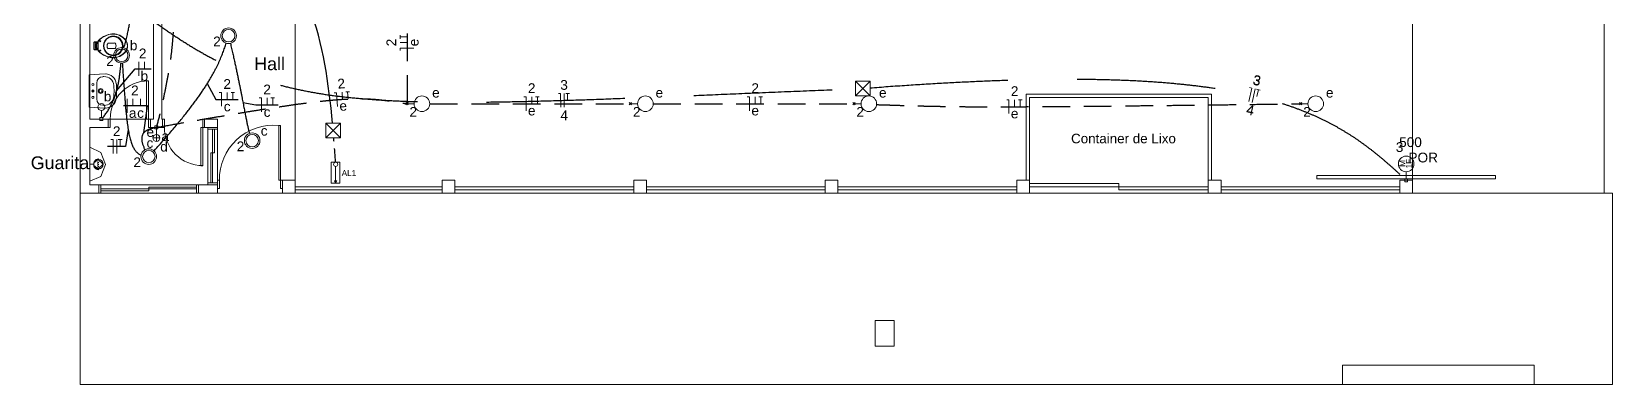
# Model space of a CAD drawing. Header units: inches. Extents: x 82 to 150, y -19 to 82.
# Drawn here: x 87.92 to 116.48, y -5.77 to 0.61 of the extents above; entities that cross this region are included whole.
import ezdxf
from ezdxf.enums import TextEntityAlignment as Align

# ---------------------------------------------------------------- set-up
doc = ezdxf.new("R2010")
doc.units = ezdxf.units.IN
doc.header["$MEASUREMENT"] = 0
doc.linetypes.add('Dashed', pattern=[0.75, 0.5, -0.25])
doc.linetypes.add('HIDDEN', pattern=[0.375, 0.25, -0.125])
for name, color, linetype, lineweight in [('BASE', 7, 'Continuous', 5), ('EL-Condutos', 8, 'Continuous', 30), ('EL-Fios', 1, 'Continuous', 20), ('EL-Textos fios', 7, 'Continuous', 30), ('EL-Textos pontos', 5, 'Continuous', 30), ('MOVEIS', 253, 'Continuous', 20), ('P-SIMBOL', 5, 'Continuous', 20), ('TEXTO', 7, 'Continuous', 20)]:
    doc.layers.add(name, color=color, linetype=linetype, lineweight=lineweight)
doc.styles.add('Arial', font='arial.ttf')

msp = doc.modelspace()

# ---------------------------------------------------------------- hatches: boundary and pattern name
at = {"layer": 'P-SIMBOL', "linetype": 'Continuous'}
msp.add_hatch(color=256, dxfattribs=at).paths.add_polyline_path([(93.41, -2.13), (93.43, -2.087), (93.389, -2.087)])

# ---------------------------------------------------------------- linework, layer by layer
at = {"layer": 'BASE'}
for p, q in [((116.335, 49.797), (116.335, -2.309)), ((92.682, 3.46), (92.682, -2.309)), ((112.873, 3.46), (112.873, -2.309)), ((88.794, -2.309), (88.794, 1.487)), ((90.27, 1.487), (90.27, -0.97)), ((88.967, -0.97), (88.967, 1.337)), ((90.12, 1.337), (90.12, -0.97)), ((88.967, -0.97), (89.301, -0.97)), ((88.967, -2.159), (88.967, -1.12)), ((88.967, -1.12), (89.301, -1.12)), ((89.301, -0.97), (89.301, -1.12)), ((90.063, -0.97), (89.336, -0.97)), ((90.063, -0.97), (90.12, -0.97)), ((90.063, -0.97), (90.063, -1.12)), ((90.063, -1.12), (90.282, -1.12)), ((90.282, -0.97), (90.27, -0.97)), ((90.282, -1.12), (90.282, -0.97)), ((91.274, -0.97), (91.043, -0.97)), ((91.043, -1.12), (91.043, -0.97)), ((91.043, -1.12), (91.101, -1.12)), ((91.101, -1.12), (91.274, -1.12)), ((91.274, -1.12), (91.274, -0.97)), ((91.101, -2.124), (91.101, -1.155)), ((91.274, -2.124), (91.274, -1.155)), ((89.166, -1.574), (88.967, -1.476)), ((88.967, -2.093), (88.967, -1.707)), ((89.039, -1.763), (89.119, -1.702)), ((89.07, -1.714), (89.077, -1.709)), ((89.077, -1.709), (89.084, -1.704)), ((89.084, -1.704), (89.092, -1.7)), ((89.092, -1.7), (89.101, -1.696)), ((89.101, -1.696), (89.109, -1.694)), ((89.109, -1.694), (89.119, -1.693)), ((89.119, -1.693), (89.129, -1.692)), ((89.119, -1.702), (89.212, -1.787)), ((89.25, -1.792), (89.166, -1.574)), ((89.039, -1.787), (88.967, -1.787)), ((89.039, -1.81), (89.039, -1.763)), ((89.039, -1.781), (89.04, -1.771)), ((89.04, -1.811), (89.039, -1.802)), ((89.119, -1.872), (89.039, -1.81)), ((89.04, -1.771), (89.042, -1.762)), ((89.042, -1.821), (89.04, -1.811)), ((89.042, -1.762), (89.045, -1.752)), ((89.045, -1.829), (89.042, -1.821)), ((89.045, -1.752), (89.048, -1.744)), ((89.048, -1.837), (89.045, -1.829)), ((89.048, -1.744), (89.053, -1.735)), ((89.053, -1.845), (89.048, -1.837)), ((89.053, -1.735), (89.058, -1.728)), ((89.057, -1.851), (89.053, -1.845)), ((89.063, -1.858), (89.057, -1.851)), ((89.058, -1.728), (89.064, -1.721)), ((89.063, -1.858), (89.074, -1.868)), ((89.064, -1.721), (89.07, -1.714)), ((89.081, -1.872), (89.074, -1.868)), ((89.081, -1.872), (89.095, -1.878)), ((89.103, -1.88), (89.095, -1.878)), ((89.111, -1.881), (89.103, -1.88)), ((89.119, -1.882), (89.111, -1.881)), ((89.113, -1.792), (89.129, -1.792)), ((89.212, -1.787), (89.119, -1.872)), ((89.119, -1.882), (89.129, -1.891)), ((89.166, -2.009), (89.25, -1.792)), ((88.967, -2.093), (89.166, -2.009)), ((88.967, -2.159), (89.134, -2.159)), ((89.134, -2.159), (89.134, -2.309)), ((90.899, -2.159), (89.169, -2.159)), ((90.934, -2.159), (91.101, -2.159)), ((90.934, -2.159), (90.934, -2.309)), ((91.101, -2.159), (91.274, -2.159)), ((91.274, -2.309), (91.274, -2.159)), ((88.794, -2.309), (88.794, -5.77)), ((88.794, -2.309), (89.134, -2.309)), ((105.928, -2.309), (88.967, -2.309)), ((90.899, -2.309), (89.169, -2.309)), ((90.934, -2.309), (91.274, -2.309)), ((91.274, -2.309), (116.335, -2.309)), ((116.485, -2.309), (116.312, -2.309)), ((116.485, -2.309), (116.485, -5.77)), ((111.61, -5.424), (115.071, -5.424)), ((111.61, -5.424), (111.61, -5.77)), ((115.071, -5.424), (115.071, -5.77)), ((116.485, -5.77), (88.794, -5.77))]:
    msp.add_line(p, q, dxfattribs=at)
for points in [[(90.028, -0.97), (89.994, -0.97), (89.994, -0.278), (90.028, -0.278), (90.028, -0.97), (90.028, -0.97)], [(91.009, -1.12), (90.974, -1.12), (90.974, -1.813), (91.009, -1.813), (91.009, -1.12), (91.009, -1.12)], [(91.222, -1.582), (91.222, -1.155), (91.188, -1.155), (91.188, -1.582), (91.222, -1.582), (91.222, -1.582)], [(91.188, -2.124), (91.188, -1.582), (91.153, -1.582), (91.153, -2.124), (91.188, -2.124), (91.188, -2.124)], [(90.034, -2.268), (89.169, -2.268), (89.169, -2.234), (90.034, -2.234), (90.034, -2.268), (90.034, -2.268)], [(90.899, -2.234), (90.034, -2.234), (90.034, -2.199), (90.899, -2.199), (90.899, -2.234), (90.899, -2.234)], [(92.682, -2.309), (92.682, -2.078), (92.451, -2.078), (92.451, -2.309), (92.682, -2.309), (92.682, -2.309)], [(95.566, -2.309), (95.566, -2.078), (95.336, -2.078), (95.336, -2.309), (95.566, -2.309), (95.566, -2.309)], [(99.028, -2.309), (99.028, -2.078), (98.797, -2.078), (98.797, -2.309), (99.028, -2.309), (99.028, -2.309)], [(102.489, -2.309), (102.489, -2.078), (102.258, -2.078), (102.258, -2.309), (102.489, -2.309), (102.489, -2.309)], [(105.951, -2.309), (105.951, -2.078), (105.72, -2.078), (105.72, -2.309), (105.951, -2.309), (105.951, -2.309)], [(105.951, -2.193), (107.566, -2.193), (107.566, -2.136), (105.951, -2.136), (105.951, -2.193)], [(109.181, -2.251), (107.566, -2.251), (107.566, -2.193), (109.181, -2.193), (109.181, -2.251)], [(109.412, -2.309), (109.412, -2.078), (109.181, -2.078), (109.181, -2.309), (109.412, -2.309), (109.412, -2.309)], [(112.873, -2.309), (112.873, -2.078), (112.643, -2.078), (112.643, -2.309), (112.873, -2.309), (112.873, -2.309)], [(103.159, -5.078), (103.505, -5.078), (103.505, -4.616), (103.159, -4.616), (103.159, -5.078)]]:
    msp.add_lwpolyline(points, close=True, dxfattribs=at)
for points in [[(109.239, -0.52), (105.893, -0.52), (105.893, -2.078), (105.951, -2.078), (105.951, -0.578), (109.181, -0.578), (109.181, -2.078), (109.239, -2.078), (109.239, -0.52)], [(89.301, -0.97), (89.336, -0.97), (89.336, -1.12), (89.301, -1.12)], [(90.063, -1.12), (90.028, -1.12), (90.028, -0.97), (90.063, -0.97)], [(90.282, -1.12), (90.317, -1.12), (90.317, -0.97), (90.282, -0.97)], [(91.043, -0.97), (91.009, -0.97), (91.009, -1.12), (91.043, -1.12)], [(91.101, -1.12), (91.101, -1.155), (91.274, -1.155), (91.274, -1.12)], [(89.113, -1.735), (89.113, -1.754), (89.129, -1.754), (89.119, -1.763), (89.113, -1.763), (89.113, -1.792), (89.119, -1.792), (89.113, -1.801), (89.113, -1.82), (89.119, -1.82), (89.129, -1.829), (89.119, -1.829), (89.113, -1.838), (89.113, -1.848)], [(111.143, -1.992), (111.143, -2.049), (114.373, -2.049), (114.373, -1.992), (111.143, -1.992)], [(89.134, -2.159), (89.169, -2.159), (89.169, -2.309), (89.134, -2.309)], [(90.934, -2.309), (90.899, -2.309), (90.899, -2.159), (90.934, -2.159)], [(91.274, -2.159), (91.274, -2.124), (91.101, -2.124), (91.101, -2.159)], [(95.336, -2.193), (92.682, -2.193), (92.682, -2.251), (95.336, -2.251)], [(98.797, -2.193), (95.566, -2.193)], [(95.566, -2.251), (98.797, -2.251)], [(102.258, -2.193), (99.028, -2.193)], [(99.028, -2.251), (102.258, -2.251)], [(105.72, -2.193), (102.489, -2.193)], [(102.489, -2.251), (105.72, -2.251)], [(109.412, -2.251), (112.643, -2.251), (112.643, -2.193), (109.412, -2.193)]]:
    msp.add_lwpolyline(points, dxfattribs=at)
at = {"layer": 'BASE', "linetype": 'Continuous'}
msp.add_lwpolyline([(92.417, -2.078), (92.382, -2.078), (92.382, -1.086), (92.417, -1.086), (92.417, -2.078), (92.417, -2.078)], close=True, dxfattribs=at)
for points in [[(91.274, -2.078), (91.309, -2.078), (91.309, -2.228), (91.274, -2.228)], [(92.451, -2.228), (92.417, -2.228), (92.417, -2.078), (92.451, -2.078)]]:
    msp.add_lwpolyline(points, dxfattribs=at)
at = {"layer": 'BASE'}
msp.add_circle((89.125, -1.787), 0.0868, dxfattribs=at)
for centre, start, end in [((90.028, -0.97), 90, 180), ((91.009, -1.12), 180, 270)]:
    msp.add_arc(centre, 0.692, start, end, dxfattribs=at)
at = {"layer": 'BASE', "linetype": 'Continuous'}
msp.add_arc((92.29, -2.062), 0.981, 84.599, 180.923, dxfattribs=at)
at = {"layer": 'EL-Condutos', "linetype": 'HIDDEN', "ltscale": 10}
for points, knots in [([(93.354, -1.044), (93.288, -0.322), (93.104, 0.961), (91.831, 3.13), (90.315, 5.621), (90.001, 8.26), (89.173, 9.286), (89.067, 9.417)], [0.697624, 0.697624, 0.697624, 0.697624, 2.842054, 4.570175, 8.151764, 11.586124, 12.089756, 12.089756, 12.089756, 12.089756]), ([(89.198, 1.517), (89.301, 1.435), (89.501, 1.274), (89.796, 1.044), (90.079, 0.831), (90.353, 0.635), (90.621, 0.455), (90.885, 0.291), (91.149, 0.143), (91.413, 0.009), (91.682, -0.111), (91.958, -0.217), (92.244, -0.311), (92.541, -0.392), (92.853, -0.461), (93.182, -0.519), (93.532, -0.566), (93.904, -0.603), (94.301, -0.631), (94.725, -0.651), (95.181, -0.662), (95.669, -0.665), (96.194, -0.662), (96.756, -0.652), (97.36, -0.637), (98.008, -0.616), (98.702, -0.59), (99.445, -0.561), (100.239, -0.528), (101.088, -0.492), (101.95, -0.456), (102.529, -0.432), (102.806, -0.42)], [0, 0, 0, 0, 0.39587, 0.769256, 1.122702, 1.458831, 1.780378, 2.090205, 2.391318, 2.686868, 2.980135, 3.274508, 3.573435, 3.880382, 4.198785, 4.532015, 4.88335, 5.255966, 5.652936, 6.077239, 6.531766, 7.019339, 7.542724, 8.104638, 8.707766, 9.354769, 10.048287, 10.79095, 11.585378, 12.434189, 13.339997, 14.172807, 14.172807, 14.172807, 14.172807])]:
    msp.add_open_spline(points, degree=3, knots=knots, dxfattribs=at)
at = {"layer": 'EL-Condutos', "linetype": 'Dashed'}
for points in [[(89.661, 3.451), (89.7, 3.313), (89.742, 3.183), (89.787, 3.06), (89.834, 2.943), (89.882, 2.831), (89.932, 2.723), (89.983, 2.618), (90.034, 2.516), (90.084, 2.415), (90.134, 2.314), (90.182, 2.212), (90.229, 2.109), (90.273, 2.004), (90.314, 1.894), (90.352, 1.781), (90.386, 1.662), (90.416, 1.536), (90.44, 1.403), (90.46, 1.262), (90.473, 1.111), (90.48, 0.95), (90.481, 0.778), (90.473, 0.593), (90.458, 0.396), (90.435, 0.184), (90.402, -0.043), (90.36, -0.286), (90.308, -0.546), (90.246, -0.823), (90.172, -1.12)], [(94.701, 2.076), (94.701, 1.942), (94.701, 1.816), (94.701, 1.699), (94.701, 1.589), (94.701, 1.486), (94.701, 1.389), (94.701, 1.297), (94.701, 1.211), (94.701, 1.128), (94.701, 1.05), (94.701, 0.974), (94.701, 0.901), (94.701, 0.83), (94.701, 0.76), (94.701, 0.691), (94.701, 0.622), (94.701, 0.552), (94.701, 0.48), (94.701, 0.407), (94.701, 0.332), (94.701, 0.253), (94.701, 0.171), (94.701, 0.085), (94.701, -0.007), (94.701, -0.104), (94.701, -0.207), (94.701, -0.317), (94.701, -0.434), (94.701, -0.56), (94.701, -0.694)], [(90.172, -1.12), (90.508, -1.061), (90.822, -1.006), (91.116, -0.955), (91.392, -0.909), (91.648, -0.866), (91.888, -0.826), (92.111, -0.791), (92.318, -0.759), (92.51, -0.73), (92.689, -0.704), (92.854, -0.682), (93.008, -0.663), (93.15, -0.646), (93.281, -0.632), (93.404, -0.621), (93.517, -0.613), (93.623, -0.607), (93.722, -0.603), (93.816, -0.601), (93.904, -0.602), (93.988, -0.604), (94.068, -0.609), (94.147, -0.614), (94.223, -0.622), (94.299, -0.631), (94.376, -0.641), (94.453, -0.653), (94.532, -0.666), (94.615, -0.679), (94.701, -0.694)], [(95.114, -0.694), (95.271, -0.694), (95.419, -0.694), (95.558, -0.694), (95.69, -0.694), (95.814, -0.694), (95.932, -0.694), (96.045, -0.694), (96.153, -0.694), (96.256, -0.694), (96.357, -0.694), (96.454, -0.694), (96.55, -0.694), (96.644, -0.694), (96.738, -0.694), (96.831, -0.694), (96.926, -0.694), (97.022, -0.694), (97.12, -0.694), (97.222, -0.694), (97.327, -0.694), (97.437, -0.694), (97.551, -0.694), (97.672, -0.694), (97.799, -0.694), (97.933, -0.694), (98.076, -0.694), (98.227, -0.694), (98.387, -0.694), (98.558, -0.694), (98.739, -0.694)], [(99.152, -0.694), (99.309, -0.694), (99.457, -0.694), (99.596, -0.694), (99.728, -0.694), (99.852, -0.694), (99.971, -0.694), (100.083, -0.694), (100.191, -0.694), (100.295, -0.694), (100.395, -0.694), (100.492, -0.694), (100.588, -0.694), (100.682, -0.694), (100.776, -0.694), (100.87, -0.694), (100.964, -0.694), (101.06, -0.694), (101.159, -0.694), (101.26, -0.694), (101.365, -0.694), (101.475, -0.694), (101.59, -0.694), (101.71, -0.694), (101.837, -0.694), (101.972, -0.694), (102.114, -0.694), (102.265, -0.694), (102.425, -0.694), (102.596, -0.694), (102.777, -0.694)], [(103.185, -0.708), (103.35, -0.713), (103.508, -0.718), (103.66, -0.723), (103.808, -0.727), (103.953, -0.731), (104.096, -0.735), (104.24, -0.738), (104.384, -0.74), (104.532, -0.742), (104.684, -0.744), (104.842, -0.746), (105.007, -0.747), (105.181, -0.747), (105.364, -0.747), (105.56, -0.747), (105.768, -0.746), (105.991, -0.745), (106.229, -0.744), (106.485, -0.742), (106.759, -0.74), (107.054, -0.737), (107.371, -0.734), (107.71, -0.73), (108.074, -0.726), (108.464, -0.722), (108.882, -0.717), (109.328, -0.712), (109.804, -0.706), (110.313, -0.7), (110.854, -0.694)]]:
    msp.add_spline(points, degree=3, dxfattribs=at)
at = {"layer": 'EL-Condutos', "linetype": 'Continuous'}
for points in [[(89.584, 0.318), (89.612, 0.419), (89.636, 0.514), (89.657, 0.603), (89.674, 0.686), (89.689, 0.765), (89.7, 0.838), (89.707, 0.906), (89.712, 0.97), (89.714, 1.029), (89.713, 1.084), (89.709, 1.134), (89.702, 1.181), (89.692, 1.224), (89.68, 1.264), (89.666, 1.3), (89.649, 1.334), (89.629, 1.364), (89.608, 1.392), (89.584, 1.417), (89.558, 1.44), (89.53, 1.461), (89.5, 1.48), (89.469, 1.498), (89.435, 1.513), (89.4, 1.528), (89.363, 1.542), (89.325, 1.554), (89.285, 1.566), (89.244, 1.578), (89.201, 1.589)], [(90.131, -1.543), (90.223, -1.44), (90.311, -1.341), (90.394, -1.245), (90.473, -1.153), (90.548, -1.064), (90.618, -0.978), (90.685, -0.895), (90.747, -0.815), (90.806, -0.738), (90.862, -0.664), (90.913, -0.593), (90.962, -0.524), (91.007, -0.457), (91.05, -0.393), (91.089, -0.331), (91.126, -0.271), (91.16, -0.213), (91.192, -0.157), (91.221, -0.103), (91.249, -0.05), (91.274, 0.001), (91.297, 0.05), (91.319, 0.098), (91.339, 0.144), (91.358, 0.19), (91.375, 0.234), (91.391, 0.277), (91.406, 0.32), (91.42, 0.362), (91.434, 0.403)], [(91.508, 0.401), (91.531, 0.305), (91.552, 0.212), (91.572, 0.123), (91.591, 0.038), (91.609, -0.043), (91.625, -0.121), (91.641, -0.196), (91.656, -0.268), (91.67, -0.336), (91.683, -0.401), (91.696, -0.463), (91.707, -0.523), (91.719, -0.58), (91.729, -0.634), (91.739, -0.685), (91.748, -0.734), (91.757, -0.781), (91.766, -0.826), (91.774, -0.868), (91.782, -0.909), (91.789, -0.947), (91.797, -0.984), (91.804, -1.019), (91.811, -1.053), (91.818, -1.085), (91.825, -1.115), (91.832, -1.145), (91.839, -1.173), (91.847, -1.2), (91.854, -1.226)], [(89.2, -0.944), (89.225, -0.915), (89.248, -0.885), (89.27, -0.855), (89.291, -0.824), (89.311, -0.793), (89.329, -0.761), (89.347, -0.729), (89.363, -0.697), (89.378, -0.664), (89.393, -0.631), (89.406, -0.597), (89.419, -0.564), (89.43, -0.53), (89.441, -0.496), (89.451, -0.462), (89.46, -0.428), (89.469, -0.394), (89.476, -0.36), (89.484, -0.325), (89.49, -0.291), (89.496, -0.257), (89.502, -0.223), (89.507, -0.189), (89.511, -0.155), (89.516, -0.122), (89.519, -0.088), (89.523, -0.055), (89.526, -0.022), (89.529, 0.01), (89.532, 0.042)], [(89.554, 0.045), (89.562, -0.063), (89.569, -0.166), (89.576, -0.265), (89.583, -0.36), (89.59, -0.451), (89.597, -0.538), (89.603, -0.621), (89.61, -0.701), (89.616, -0.777), (89.623, -0.849), (89.63, -0.918), (89.637, -0.983), (89.645, -1.045), (89.653, -1.103), (89.661, -1.158), (89.671, -1.21), (89.68, -1.258), (89.691, -1.304), (89.702, -1.346), (89.714, -1.385), (89.727, -1.421), (89.741, -1.455), (89.756, -1.485), (89.772, -1.513), (89.789, -1.538), (89.807, -1.56), (89.827, -1.579), (89.848, -1.596), (89.871, -1.611), (89.895, -1.623)], [(89.966, -1.524), (89.953, -1.494), (89.942, -1.466), (89.932, -1.44), (89.925, -1.415), (89.919, -1.391), (89.915, -1.369), (89.913, -1.348), (89.912, -1.328), (89.912, -1.309), (89.914, -1.292), (89.918, -1.275), (89.922, -1.26), (89.928, -1.246), (89.935, -1.233), (89.943, -1.221), (89.952, -1.209), (89.962, -1.199), (89.973, -1.19), (89.984, -1.181), (89.997, -1.173), (90.01, -1.165), (90.023, -1.159), (90.037, -1.153), (90.052, -1.147), (90.067, -1.142), (90.082, -1.138), (90.098, -1.134), (90.114, -1.13), (90.129, -1.127), (90.145, -1.124)]]:
    msp.add_spline(points, degree=3, dxfattribs=at)
at = {"layer": 'EL-Condutos', "linetype": 'HIDDEN', "ltscale": 10}
msp.add_spline([(103.066, -0.405), (103.731, -0.357), (104.361, -0.318), (104.958, -0.288), (105.523, -0.266), (106.056, -0.252), (106.559, -0.246), (107.033, -0.249), (107.48, -0.259), (107.9, -0.276), (108.295, -0.301), (108.666, -0.334), (109.014, -0.373), (109.341, -0.419), (109.647, -0.472), (109.934, -0.531), (110.204, -0.597), (110.456, -0.668), (110.693, -0.746), (110.915, -0.83), (111.124, -0.919), (111.322, -1.013), (111.508, -1.113), (111.685, -1.218), (111.854, -1.327), (112.015, -1.442), (112.171, -1.561), (112.322, -1.684), (112.469, -1.811), (112.614, -1.943), (112.758, -2.078)], degree=3, dxfattribs=at)
at = {"layer": 'EL-Condutos', "linetype": 'HIDDEN'}
msp.add_open_spline([(93.41, -1.751), (93.399, -1.604), (93.388, -1.456), (93.376, -1.309)], degree=3, dxfattribs=at)
at = {"layer": 'EL-Fios', "color": 5}
for p, q in [((94.576, 0.483), (94.576, 0.55)), ((94.701, 0.516), (94.576, 0.516)), ((94.701, 0.415), (94.576, 0.415)), ((94.826, 0.313), (94.576, 0.313)), ((94.576, 0.271), (94.576, 0.313)), ((89.852, -0.186), (89.852, 0.064)), ((89.954, -0.061), (89.954, 0.064)), ((91.308, -0.488), (91.349, -0.488)), ((91.349, -0.738), (91.349, -0.488)), ((91.451, -0.613), (91.451, -0.488)), ((91.52, -0.488), (91.586, -0.488)), ((91.553, -0.613), (91.553, -0.488)), ((93.383, -0.498), (93.425, -0.494)), ((93.445, -0.743), (93.425, -0.494)), ((93.536, -0.61), (93.526, -0.486)), ((93.594, -0.48), (93.661, -0.475)), ((93.638, -0.602), (93.628, -0.477)), ((96.811, -0.569), (96.852, -0.569)), ((96.852, -0.819), (96.852, -0.569)), ((96.954, -0.694), (96.954, -0.569)), ((97.023, -0.569), (97.089, -0.569)), ((97.056, -0.694), (97.056, -0.569)), ((97.436, -0.506), (97.477, -0.506)), ((97.478, -0.756), (97.477, -0.506)), ((97.541, -0.755), (97.54, -0.505)), ((97.569, -0.505), (97.636, -0.505)), ((97.603, -0.63), (97.602, -0.505)), ((100.849, -0.569), (100.891, -0.569)), ((100.891, -0.819), (100.891, -0.569)), ((100.993, -0.694), (100.993, -0.569)), ((101.061, -0.569), (101.128, -0.569)), ((101.094, -0.694), (101.094, -0.569)), ((109.912, -0.654), (109.966, -0.41)), ((109.912, -0.654), (109.966, -0.41)), ((109.926, -0.401), (109.966, -0.41)), ((109.926, -0.401), (109.966, -0.41)), ((109.973, -0.668), (110.027, -0.423)), ((109.973, -0.668), (110.027, -0.423)), ((110.056, -0.43), (110.121, -0.444)), ((110.056, -0.43), (110.121, -0.444)), ((110.061, -0.559), (110.088, -0.437)), ((110.061, -0.559), (110.088, -0.437)), ((89.642, -0.855), (89.642, -0.605)), ((89.743, -0.73), (89.743, -0.605)), ((89.885, -0.73), (89.885, -0.605)), ((92.029, -0.587), (92.07, -0.587)), ((92.07, -0.837), (92.07, -0.587)), ((92.172, -0.712), (92.172, -0.587)), ((92.241, -0.587), (92.307, -0.587)), ((92.274, -0.712), (92.274, -0.587)), ((105.538, -0.622), (105.58, -0.622)), ((105.58, -0.872), (105.58, -0.622)), ((105.682, -0.747), (105.682, -0.622)), ((105.75, -0.622), (105.817, -0.622)), ((105.784, -0.747), (105.784, -0.622)), ((89.35, -1.342), (89.391, -1.342)), ((89.391, -1.592), (89.391, -1.342)), ((89.454, -1.592), (89.454, -1.342)), ((89.483, -1.342), (89.55, -1.342)), ((89.516, -1.467), (89.516, -1.342))]:
    msp.add_line(p, q, dxfattribs=at)
at = {"layer": 'EL-Textos fios'}
for p, q in [((89.451, -0.46), (89.79, -0.061)), ((89.79, -0.061), (90.079, -0.061)), ((91.091, -0.327), (91.245, -0.613)), ((90.009, -0.73), (89.579, -0.73)), ((89.944, -1.219), (90.009, -0.73)), ((91.245, -0.613), (91.649, -0.613)), ((91.736, -0.667), (91.966, -0.712)), ((91.966, -0.712), (92.37, -0.712)), ((89.661, -1.157), (89.612, -1.467)), ((89.612, -1.467), (89.287, -1.467))]:
    msp.add_line(p, q, dxfattribs=at)
at = {"layer": 'MOVEIS'}
for p, q in [((89.04, 0.415), (89.04, 0.355)), ((89.04, 0.355), (89.04, 0.296)), ((89.121, 0.427), (89.054, 0.427)), ((89.062, 0.407), (89.062, 0.355)), ((89.062, 0.355), (89.062, 0.303)), ((89.121, 0.416), (89.07, 0.416)), ((89.07, 0.295), (89.121, 0.295)), ((89.081, 0.392), (89.081, 0.355)), ((89.081, 0.319), (89.081, 0.355)), ((89.094, 0.396), (89.094, 0.355)), ((89.094, 0.355), (89.094, 0.314)), ((89.112, 0.397), (89.099, 0.397)), ((89.112, 0.314), (89.099, 0.314)), ((89.121, 0.441), (89.121, 0.435)), ((89.121, 0.435), (89.121, 0.427)), ((89.121, 0.427), (89.121, 0.355)), ((89.121, 0.283), (89.121, 0.355)), ((89.41, 0.406), (89.299, 0.406)), ((89.299, 0.304), (89.41, 0.304)), ((89.054, 0.283), (89.121, 0.283)), ((89.121, 0.283), (89.121, 0.275)), ((89.121, 0.275), (89.121, 0.269)), ((88.956, -0.174), (88.956, -0.462)), ((89.141, -0.159), (88.962, -0.169)), ((89.261, -0.153), (89.141, -0.159)), ((89.221, -0.201), (89.204, -0.202)), ((88.956, -0.749), (88.956, -0.462)), ((89.014, -0.462), (89.037, -0.462)), ((89.025, -0.473), (89.025, -0.45)), ((89.095, -0.462), (89.095, -0.318)), ((89.095, -0.462), (89.095, -0.606)), ((89.141, -0.764), (88.962, -0.755)), ((89.261, -0.77), (89.141, -0.764)), ((89.221, -0.722), (89.204, -0.721)), ((89.251, -0.77), (89.261, -0.77))]:
    msp.add_line(p, q, dxfattribs=at)
for centre, radius in [((89.156, 0.439), 0.00865), ((89.156, 0.271), 0.00865), ((89.025, -0.346), 0.0185), ((89.025, -0.462), 0.0185), ((89.025, -0.577), 0.0185), ((89.164, -0.462), 0.0433), ((89.164, -0.462), 0.026)]:
    msp.add_circle(centre, radius, dxfattribs=at)
for centre, radius, start, end in [((89.387, 0.292), 0.281, 82.9547, 106.762), ((89.054, 0.414), 0.0136, 88.7011, 176.32), ((89.054, 0.297), 0.0136, 183.68, 271.299), ((89.07, 0.407), 0.0084, 88.275, 181.725), ((89.07, 0.303), 0.0084, 178.275, 271.725), ((89.088, 0.392), 0.00769, 143.898, 182.043), ((89.088, 0.319), 0.00769, 177.957, 216.102), ((89.087, 0.392), 0.00683, 112.598, 136.064), ((89.087, 0.319), 0.00683, 223.936, 247.402), ((89.089, 0.384), 0.0151, 70.3418, 109.388), ((89.089, 0.327), 0.0151, 250.612, 289.658), ((89.1, 0.41), 0.0137, 245.98, 265.948), ((89.1, 0.3), 0.0137, 94.0521, 114.02), ((89.111, 0.406), 0.0096, 272.015, 355.282), ((89.111, 0.304), 0.0096, 4.718, 87.9851), ((89.133, 0.441), 0.0117, 134.756, 181.691), ((89.132, 0.434), 0.0109, 141.348, 173.012), ((89.399, 0.203), 0.365, 124.464, 139.245), ((89.399, 0.203), 0.37, 124.462, 138.052), ((89.407, 0.187), 0.387, 105.252, 124.152), ((89.407, 0.187), 0.382, 97.2935, 124.15), ((89.394, 0.354), 0.178, 119.656, 179.751), ((89.394, 0.356), 0.178, 180.249, 240.344), ((89.389, 0.356), 0.168, 119.911, 180.112), ((89.389, 0.355), 0.168, 179.888, 240.089), ((89.358, 0.355), 0.0788, 139.312, 220.688), ((89.389, 0.356), 0.167, 78.9336, 119.805), ((89.391, 0.364), 0.168, 79.5544, 120.298), ((89.387, 0.292), 0.276, 82.9494, 95.7593), ((89.41, 0.379), 0.0278, 23.5104, 90.8905), ((89.41, 0.332), 0.0278, 269.11, 336.49), ((89.389, 0.286), 0.281, 58.9326, 83.5222), ((89.389, 0.286), 0.286, 58.9269, 83.517), ((89.39, 0.352), 0.181, 41.2224, 79.972), ((89.39, 0.357), 0.166, 43.0735, 79.1921), ((89.344, 0.355), 0.0976, 339.222, 20.7777), ((89.393, 0.357), 0.164, 359.336, 43.7716), ((89.393, 0.353), 0.164, 316.228, 0.6636), ((89.391, 0.355), 0.177, 359.945, 40.6637), ((89.391, 0.355), 0.177, 319.336, 0.0547), ((89.374, 0.268), 0.304, 38.1702, 58.3139), ((89.374, 0.268), 0.309, 38.1603, 58.3191), ((89.48, 0.356), 0.167, 359.872, 36.98), ((89.48, 0.355), 0.167, 323.02, 0.1282), ((89.48, 0.356), 0.172, 359.872, 36.9981), ((89.48, 0.355), 0.172, 323.002, 0.1282), ((89.132, 0.277), 0.0109, 186.988, 218.652), ((89.133, 0.269), 0.0117, 178.309, 225.244), ((89.399, 0.508), 0.365, 220.755, 235.536), ((89.399, 0.508), 0.37, 221.948, 235.538), ((89.407, 0.523), 0.387, 235.848, 254.748), ((89.407, 0.523), 0.382, 235.85, 262.706), ((89.389, 0.355), 0.167, 240.195, 281.066), ((89.391, 0.346), 0.168, 239.702, 280.446), ((89.387, 0.419), 0.281, 253.238, 277.045), ((89.387, 0.419), 0.276, 264.241, 277.051), ((89.389, 0.424), 0.281, 276.478, 301.067), ((89.39, 0.353), 0.166, 280.808, 316.926), ((89.39, 0.359), 0.181, 280.028, 318.778), ((89.389, 0.424), 0.286, 276.483, 301.073), ((89.374, 0.442), 0.304, 301.686, 321.83), ((89.374, 0.442), 0.309, 301.681, 321.84), ((88.962, -0.174), 0.00577, 92.9418, 180), ((89.21, -0.318), 0.115, 92.9418, 180), ((89.23, -0.374), 0.173, 3.7164, 92.9418), ((89.251, -0.349), 0.196, 4.6981, 90), ((89.23, -0.549), 0.173, 267.058, 356.284), ((87.883, -0.462), 1.523, 0, 3.7164), ((87.883, -0.462), 1.523, 356.284, 0), ((87.883, -0.462), 1.57, 0, 4.6981), ((87.883, -0.462), 1.57, 355.302, 0), ((88.962, -0.749), 0.00577, 180, 267.058), ((89.21, -0.606), 0.115, 180, 267.058), ((89.251, -0.574), 0.196, 270, 355.302)]:
    msp.add_arc(centre, radius, start, end, dxfattribs=at)
at = {"layer": 'P-SIMBOL'}
for p, q in [((102.806, -0.282), (103.071, -0.282)), ((102.806, -0.282), (102.806, -0.547)), ((102.806, -0.282), (103.071, -0.547)), ((103.071, -0.282), (102.806, -0.547)), ((103.071, -0.282), (103.071, -0.547)), ((102.806, -0.547), (103.071, -0.547)), ((89.177, -0.815), (89.177, -0.944)), ((94.68, -0.715), (94.722, -0.672)), ((94.68, -0.673), (94.722, -0.715)), ((94.829, -0.693), (94.701, -0.694)), ((98.718, -0.715), (98.76, -0.672)), ((98.718, -0.673), (98.76, -0.715)), ((98.868, -0.693), (98.739, -0.694)), ((102.756, -0.673), (102.799, -0.715)), ((102.757, -0.715), (102.798, -0.672)), ((102.906, -0.693), (102.777, -0.694)), ((110.833, -0.715), (110.875, -0.672)), ((110.833, -0.673), (110.875, -0.715)), ((110.983, -0.693), (110.854, -0.694)), ((89.15, -0.944), (89.203, -0.944)), ((89.15, -0.997), (89.15, -0.944)), ((89.203, -0.997), (89.15, -0.997)), ((89.203, -0.944), (89.203, -0.997)), ((90.146, -1.094), (90.199, -1.094)), ((90.146, -1.147), (90.146, -1.094)), ((90.172, -1.249), (90.172, -1.12)), ((90.199, -1.094), (90.199, -1.147)), ((93.233, -1.044), (93.498, -1.044)), ((93.233, -1.044), (93.233, -1.309)), ((93.233, -1.044), (93.498, -1.309)), ((93.498, -1.044), (93.233, -1.309)), ((93.498, -1.044), (93.498, -1.309)), ((90.11, -1.311), (90.235, -1.311)), ((90.199, -1.147), (90.146, -1.147)), ((90.172, -1.249), (90.172, -1.374)), ((93.233, -1.309), (93.498, -1.309)), ((93.332, -1.751), (93.332, -2.13)), ((93.487, -1.751), (93.332, -1.751)), ((93.41, -1.826), (93.409, -2.087)), ((93.487, -1.751), (93.487, -2.13)), ((112.758, -1.923), (112.758, -2.052)), ((93.487, -2.13), (93.332, -2.13)), ((93.41, -2.13), (93.389, -2.087)), ((93.43, -2.087), (93.389, -2.087)), ((93.41, -2.13), (93.43, -2.087)), ((112.731, -2.052), (112.784, -2.052)), ((112.731, -2.105), (112.731, -2.052)), ((112.784, -2.105), (112.731, -2.105)), ((112.784, -2.052), (112.784, -2.105))]:
    msp.add_line(p, q, dxfattribs=at)
for centre, radius in [((91.476, 0.538), 0.141), ((91.476, 0.538), 0.113), ((89.543, 0.183), 0.141), ((89.543, 0.183), 0.113), ((94.97, -0.693), 0.141), ((99.009, -0.693), 0.141), ((103.047, -0.693), 0.141), ((111.124, -0.693), 0.141), ((89.177, -0.753), 0.0625), ((90.172, -1.311), 0.0625), ((91.902, -1.36), 0.141), ((91.902, -1.36), 0.113), ((90.034, -1.648), 0.141), ((90.034, -1.648), 0.113), ((112.758, -1.782), 0.141), ((93.41, -1.789), 0.0375)]:
    msp.add_circle(centre, radius, dxfattribs=at)

# ---------------------------------------------------------------- texts
at = {"layer": 'EL-Textos fios', "char_height": 0.176, "width": 0.27963, "attachment_point": 8, "rotation": 347.553, "line_spacing_factor": 0.798, "style": 'Arial'}
for s, insert in [('3', (110.042, -0.354)), ('4', (109.924, -0.891))]:
    msp.add_mtext(s, dxfattribs=dict(at, insert=insert))
at = {"layer": 'EL-Textos pontos', "char_height": 0.176, "line_spacing_factor": 0.798, "style": 'Arial'}
for s, insert, width, attachment_point in [('e', (95.223, -0.583), 0.27963, 8), ('e', (99.261, -0.583), 0.27963, 8), ('e', (103.299, -0.583), 0.27963, 8), ('e', (111.376, -0.583), 0.27963, 8), ('2', (94.813, -0.928), 0.27963, 8), ('2', (98.852, -0.928), 0.27963, 8), ('2', (102.89, -0.928), 0.27963, 8), ('2', (110.966, -0.928), 0.27963, 8), ('c', (90.116, -1.492), 0.2514, 9), ('e', (90.13, -1.295), 0.27963, 9), ('d', (90.377, -1.559), 0.27963, 9), ('a', (90.399, -1.368), 0.27963, 9)]:
    msp.add_mtext(s, dxfattribs=dict(at, insert=insert, width=width, attachment_point=attachment_point))
at = {"layer": 'TEXTO', "style": 'Arial'}
for s, height, p in [('b', 0.176, (89.76, 0.222)), ('2', 0.176, (89.923, 0.077)), ('2', 0.176, (91.266, 0.294)), ('2', 0.176, (89.333, -0.061)), ('Hall', 0.2308, (92.217, -0.154)), ('b', 0.176, (89.954, -0.331)), ('2', 0.176, (91.451, -0.476)), ('2', 0.176, (89.783, -0.592)), ('2', 0.176, (92.172, -0.575)), ('a', 0.176, (89.743, -1)), ('c', 0.176, (89.885, -1)), ('c', 0.176, (91.451, -0.883)), ('c', 0.176, (92.172, -0.982)), ('2', 0.176, (89.454, -1.33)), ('c', 0.176, (92.119, -1.322)), ('2', 0.176, (91.692, -1.604)), ('Container de Lixo', 0.17307, (107.649, -1.46)), ('3', 0.176, (112.639, -1.618)), ('500', 0.1765, (112.836, -1.529)), ('Guarita', 0.2308, (88.429, -1.945)), ('2', 0.176, (89.824, -1.892)), ('POR', 0.1765, (113.066, -1.807))]:
    msp.add_text(s, height=height, dxfattribs=at).set_placement(p, align=Align.BOTTOM_CENTER)
for s, rotation, p in [('3', 0.188, (97.54, -0.493)), ('3', 347.553, (110.03, -0.411)), ('4', 0.188, (97.542, -1.043)), ('4', 347.553, (109.911, -0.948))]:
    msp.add_text(s, height=0.176, rotation=rotation, dxfattribs=at).set_placement(p, align=Align.BOTTOM_CENTER)
for s, height, p in [('b', 0.176, (89.221, -0.702)), ('AL1', 0.1059, (93.52, -2.031))]:
    msp.add_text(s, height=height, dxfattribs=at).set_placement(p, align=Align.BOTTOM_LEFT)
for s, height, p in [('1F', 0.1059, (112.891, -1.863)), ('M', 0.106, (112.775, -1.834))]:
    msp.add_text(s, height=height, rotation=90, dxfattribs=at).set_placement(p, align=Align.BOTTOM_LEFT)
at = {"layer": 'TEXTO', "char_height": 0.176, "width": 0.27963, "attachment_point": 8, "line_spacing_factor": 0.798, "style": 'Arial'}
for s, insert, rotation in [('2', (94.505, 0.415), 90), ('e', (94.912, 0.415), 90), ('2', (93.52, -0.415), 4.738), ('e', (93.554, -0.821), 4.738)]:
    msp.add_mtext(s, dxfattribs=dict(at, insert=insert, rotation=rotation))
for s, insert in [('2', (96.954, -0.498)), ('2', (100.993, -0.498)), ('2', (105.682, -0.552)), ('e', (96.954, -0.906)), ('e', (100.993, -0.906)), ('e', (105.682, -0.959))]:
    msp.add_mtext(s, dxfattribs=dict(at, insert=insert))

doc.saveas('drawing.dxf')
